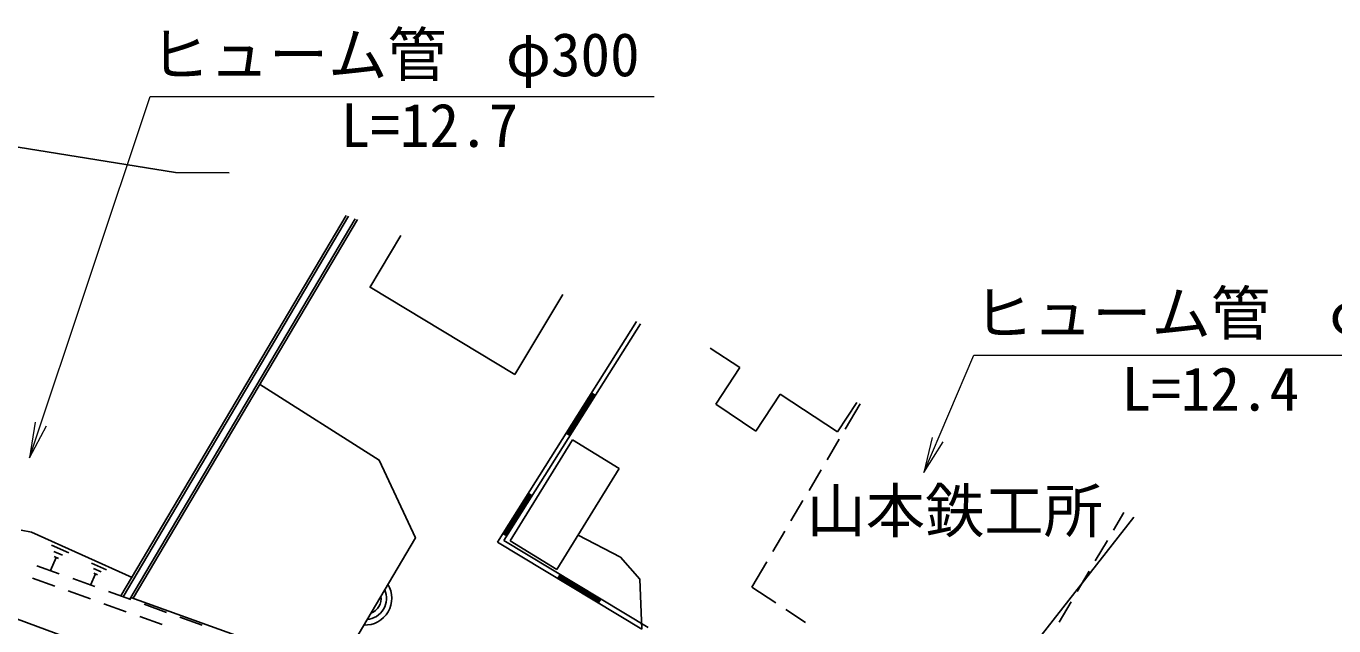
# Model space of a CAD drawing. Units: millimetres, scale not verified. Extents: x 40000 to 680000, y 20000 to 380000.
# Drawn here: x 97061 to 152205, y 306494 to 331776 of the extents above; entities that cross this region are included whole.
import ezdxf
from ezdxf.enums import TextEntityAlignment as Align

# ---------------------------------------------------------------- set-up
doc = ezdxf.new("R2010")
doc.units = ezdxf.units.MM
doc.header["$LTSCALE"] = 1000
doc.layers.add('M-BGD', color=7, linetype='Continuous', lineweight=25)
doc.layers.add('M-STR-HTXT', color=7, linetype='Continuous', lineweight=13)
doc.layers.add('M-BMK-HTXT', color=7, linetype='Continuous')
doc.styles.add('ＭＳ ゴシック', font='')
doc.styles.get('ＭＳ ゴシック').set_extended_font_data('MS Gothic')

# ---------------------------------------------------------------- blocks, each defined once
blk = doc.blocks.new('open_arrow')
at = {"color": 0, "linetype": 'Continuous', "lineweight": -2}
blk.add_lwpolyline([(7.5, 1.25), (0, 0), (7.5, -1.25)], dxfattribs=at)

msp = doc.modelspace()

# ---------------------------------------------------------------- linework, layer by layer
at = {"layer": 'M-BGD'}
for p, q in [((96724, 326681), (103361, 325608)), ((103361, 325608), (105618, 325598)), ((101052, 307755), (110556, 323797)), ((101147, 307720), (110652, 323762)), ((110939, 323657), (101435, 307617)), ((101574, 307656), (111034, 323622)), ((111551, 320758), (112866, 322954)), ((111562, 320777), (117674, 317093)), ((117674, 317093), (119693, 320464)), ((116931, 310028), (122804, 319329)), ((117210, 310094), (122973, 319222)), ((127150, 317380), (125902, 318199)), ((127150, 317380), (126141, 315841)), ((119864, 314599), (120932, 316290)), ((119898, 314578), (120966, 316269)), ((119932, 314556), (121000, 316247)), ((119966, 314535), (121034, 316226)), ((121067, 316205), (120898, 316311)), ((128853, 316264), (127832, 314708)), ((131279, 314674), (128853, 316264)), ((126141, 315841), (127832, 314708)), ((132092, 315914), (131279, 314674)), ((132232, 315860), (131599, 314789)), ((120097, 314336), (117471, 310082)), ((119831, 314620), (120000, 314513)), ((122065, 313121), (120097, 314336)), ((131345, 314358), (130836, 313497)), ((122065, 313121), (119439, 308867)), ((130582, 313067), (130074, 312206)), ((117195, 310371), (118263, 312062)), ((117229, 310350), (118297, 312041)), ((117263, 310328), (118330, 312019)), ((117297, 310307), (118364, 311998)), ((118398, 311977), (118229, 312084)), ((129819, 311775), (129311, 310914)), ((138472, 304330), (143777, 311079)), ((142908, 310522), (143351, 311271)), ((97281, 310442), (96855, 310527)), ((129056, 310484), (128548, 309623)), ((101535, 308534), (97281, 310442)), ((123021, 306355), (116931, 310028)), ((117161, 310392), (117330, 310286)), ((123294, 306423), (117210, 310094)), ((119439, 308867), (117471, 310082)), ((122121, 309384), (120334, 310317)), ((142145, 309230), (142654, 310091)), ((98329, 309370), (98084, 308824)), ((98128, 309898), (98856, 309571)), ((98228, 309634), (98592, 309471)), ((98238, 309411), (98420, 309329)), ((122944, 308465), (122121, 309384)), ((97518, 309028), (98459, 308689)), ((99818, 309139), (100447, 308858)), ((99905, 308912), (100219, 308771)), ((128294, 309192), (127661, 308121)), ((97333, 308510), (98274, 308171)), ((99023, 308486), (99964, 308147)), ((99992, 308684), (99780, 308213)), ((99913, 308720), (100070, 308649)), ((119584, 308661), (119481, 308490)), ((121214, 307491), (119502, 308524)), ((121235, 307525), (119522, 308559)), ((121255, 307560), (119543, 308593)), ((121276, 307594), (119564, 308627)), ((123021, 306355), (122944, 308465)), ((141382, 307939), (141891, 308800)), ((114194, 300340), (92696, 308240)), ((98839, 307968), (99780, 307629)), ((100529, 307943), (101469, 307604)), ((127661, 308121), (128673, 307459)), ((100344, 307425), (101285, 307086)), ((102034, 307401), (102975, 307062)), ((121193, 307457), (121297, 307628)), ((129092, 307185), (129928, 306637)), ((140619, 306647), (141128, 307508)), ((101849, 306883), (102790, 306544)), ((103539, 306859), (104480, 306520))]:
    msp.add_line(p, q, dxfattribs=at)
msp.add_lwpolyline([(101481, 307689), (110142, 304570), (113476, 310202), (111953, 313485), (106906, 316683)], dxfattribs=at)
for radius, start, end in [(1133, 267.4517, 31.3067), (907, 275.4111, 23.3473), (680, 291.0365, 7.722)]:
    msp.add_arc((111350, 307658), radius, start, end, dxfattribs=at)
at = {"layer": 'M-STR-HTXT'}
for points in [[(97202, 313583), (102294, 328813), (123544, 328813)], [(134912, 312962), (137017, 317909), (158267, 317909)]]:
    msp.add_lwpolyline(points, dxfattribs=at)

# ---------------------------------------------------------------- block references
at = {"layer": 'M-STR-HTXT', "xscale": 200, "yscale": 200}
for p, rotation in [((97202, 313583), 71.5), ((134912, 312962), 67)]:
    msp.add_blockref('open_arrow', p, dxfattribs=dict(at, rotation=rotation))

# ---------------------------------------------------------------- texts
at = {"layer": 'M-BMK-HTXT', "style": 'ＭＳ ゴシック'}
msp.add_text('山本鉄工所', height=1833, dxfattribs=at).set_placement((129967, 309881), align=Align.BOTTOM_LEFT)
at = {"layer": 'M-STR-HTXT', "style": 'ＭＳ ゴシック'}
for s, p in [('ヒューム管\u3000φ300', (102294, 329113)), ('L=12.7', (110328, 326133)), ('ヒューム管\u3000φ300', (137017, 318209)), ('L=12.4', (143256, 315017))]:
    msp.add_text(s, height=1833, dxfattribs=at).set_placement(p, align=Align.BOTTOM_LEFT)

doc.saveas('drawing.dxf')
